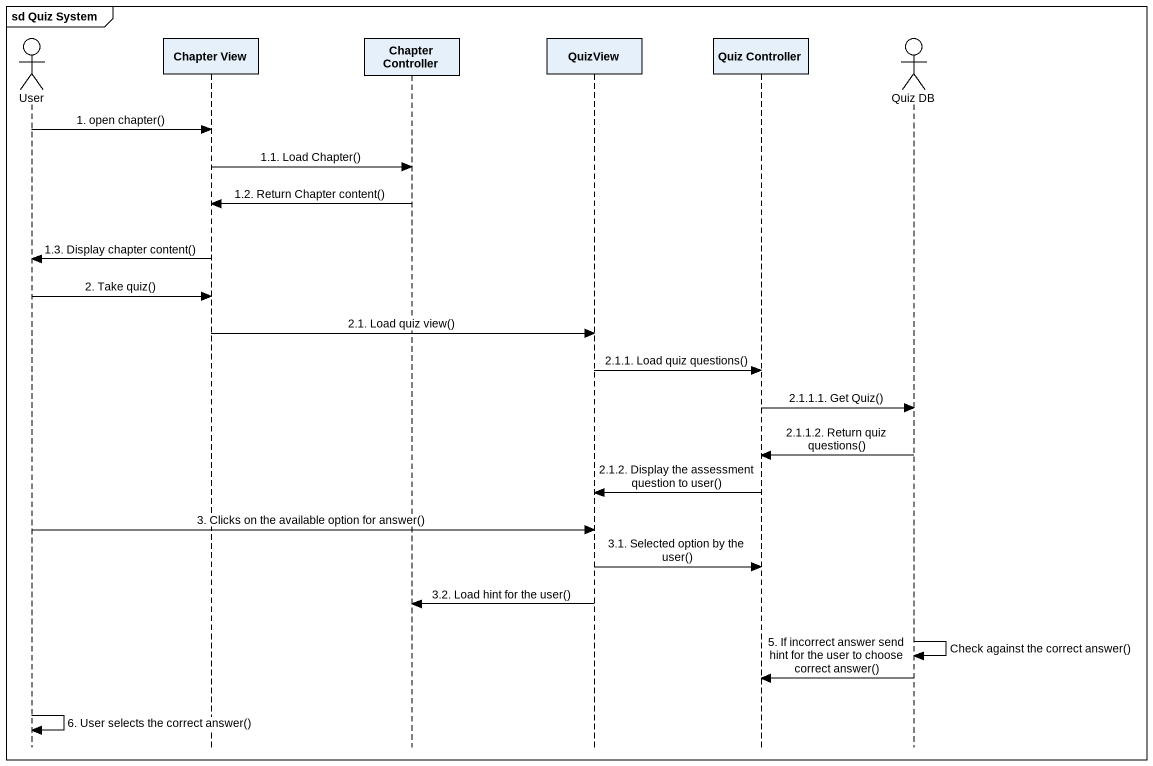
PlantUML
@startuml
mainframe sd Quiz System
hide footbox
actor User
participant "Chapter View" as Chapter_View
participant "Chapter Controller" as Chapter_Controller
participant QuizView
participant "Quiz Controller" as Quiz_Controller
actor "Quiz DB" as Quiz_DB

User -> Chapter_View : 1. open chapter()
Chapter_View -> Chapter_Controller : 1.1. Load Chapter()
Chapter_Controller -> Chapter_View : 1.2. Return Chapter content()
Chapter_View -> User : 1.3. Display chapter content()
User -> Chapter_View : 2. Take quiz()
Chapter_View -> QuizView : 2.1. Load quiz view()
QuizView -> Quiz_Controller : 2.1.1. Load quiz questions()
Quiz_Controller -> Quiz_DB : 2.1.1.1. Get Quiz()
Quiz_DB -> Quiz_Controller : 2.1.1.2. Return quiz questions()
Quiz_Controller -> QuizView : 2.1.2. Display the assessment question to user()
User -> QuizView : 3. Clicks on the available option for answer()
QuizView -> Quiz_Controller : 3.1. Selected option by the user()
QuizView -> Chapter_Controller : 3.2. Load hint for the user()
Quiz_DB -> Quiz_DB : Check against the correct answer()
Quiz_DB -> Quiz_Controller : 5. If incorrect answer send hint for the user to choose correct answer()
User -> User : 6. User selects the correct answer()
@enduml
